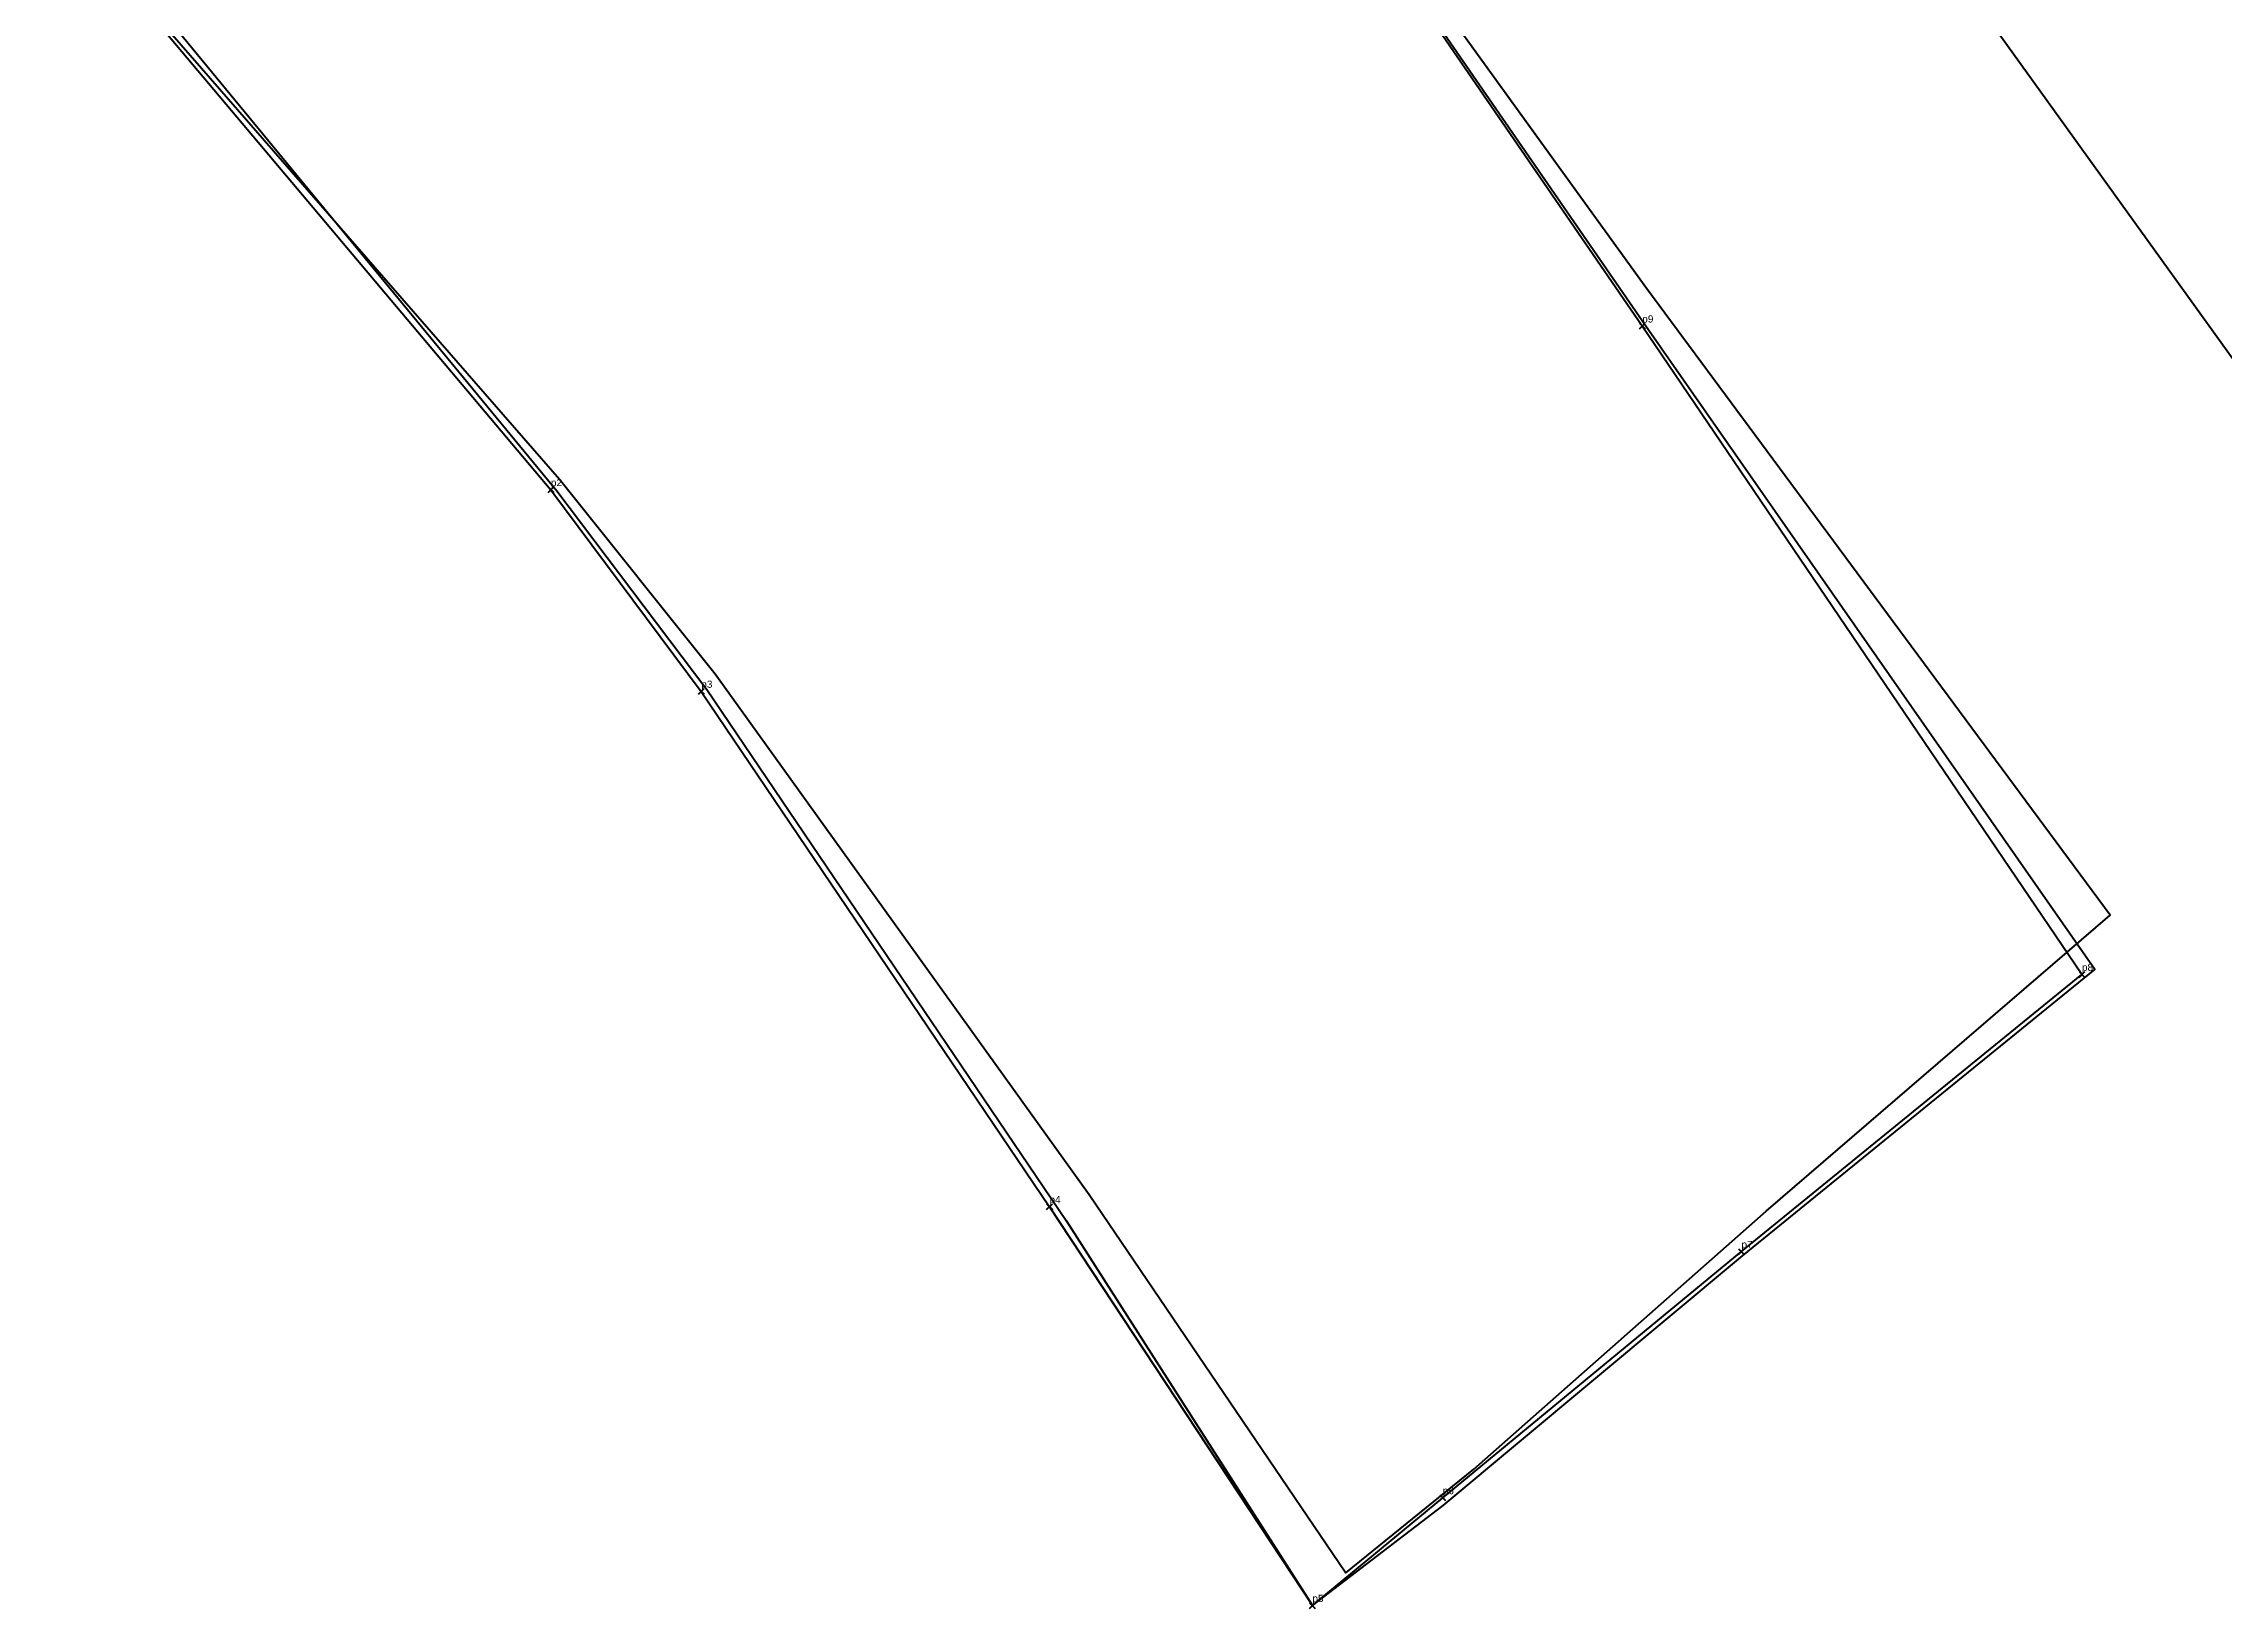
# Model space of a CAD drawing. Header units: millimetres. Extents: x 606221 to 606559, y 1309757 to 1309994.
# Drawn here: x 606237.9 to 606390, y 1309756.7 to 1309865.9 of the extents above; entities that cross this region are included whole.
import ezdxf

# ---------------------------------------------------------------- set-up
doc = ezdxf.new("R2010")
doc.units = ezdxf.units.MM
doc.header["$PDMODE"] = 3
doc.header["$PDSIZE"] = 0.2
doc.layers.get('0').update_dxf_attribs({"color": 1, "linetype": 'CONTINUOUS', "lineweight": 100})
doc.layers.add('Point', color=5, linetype='CONTINUOUS', lineweight=100)
doc.layers.add('Point_Name', color=1, linetype='CONTINUOUS', lineweight=100)
doc.styles.get("Standard").update_dxf_attribs({"font": 'arial.ttf', "width": 0.65})

msp = doc.modelspace()

# ---------------------------------------------------------------- linework, layer by layer
at = {"color": 4, "elevation": 253.67}
for points in [[(606324.8, 1309925.24), (606360.8, 1309883.89), (606371.64, 1309870.31), (606397.74, 1309833.98), (606415.64, 1309807.58), (606424.57, 1309814.81), (606444.96, 1309832.81), (606468.96, 1309853.46), (606436.64, 1309897.17), (606383.68, 1309970.53)], [(606238.87, 1309876.99), (606273.71, 1309834.65), (606284.17, 1309820.78), (606309.25, 1309783.74), (606326.42, 1309756.86), (606335.54, 1309763.84), (606356.42, 1309781.27), (606380.99, 1309801.25), (606349.89, 1309845.84), (606297, 1309922.54)]]:
    msp.add_lwpolyline(points, close=True, dxfattribs=at)
at = {"color": 2, "elevation": 253.67}
msp.add_lwpolyline([(606237.91, 1309876.81), (606273.3, 1309834.73), (606283.79, 1309820.66), (606308.08, 1309784.69), (606326.42, 1309756.86), (606335.51, 1309764.38), (606356.35, 1309781.56), (606380.1, 1309800.9), (606349.43, 1309846.15), (606297, 1309922.54), (606237.91, 1309876.81)], dxfattribs=at)
at = {"color": 3, "elevation": 253.67}
msp.add_lwpolyline([(606237.92, 1309876.81), (606273.91, 1309835.46), (606284.75, 1309821.88), (606310.85, 1309785.54), (606328.75, 1309759.15), (606337.68, 1309766.38), (606358.07, 1309784.38), (606382.08, 1309805.03), (606349.76, 1309848.74), (606296.79, 1309922.1)], close=True, dxfattribs=at)
at = {"color": 7, "true_color": 0xffffff, "elevation": 253.67}
msp.add_lwpolyline([(606298.04, 1309920.37), (606298.04, 1309920.37), (606291.36, 1309917.92), (606237.92, 1309876.81), (606273.91, 1309835.46), (606284.75, 1309821.88), (606310.85, 1309785.54), (606328.75, 1309759.15), (606337.68, 1309766.38), (606358.07, 1309784.38), (606382.08, 1309805.03), (606349.76, 1309848.74)], close=True, dxfattribs=at)
at = {"layer": 'Point'}
for p in [(606349.43, 1309846.15, 258.8), (606273.3, 1309834.73, 253.87), (606283.79, 1309820.66, 255.65), (606380.1, 1309800.9, 260.34), (606308.08, 1309784.69, 256.03), (606356.35, 1309781.56, 258.48), (606335.51, 1309764.38, 260.27), (606326.42, 1309756.86, 260)]:
    msp.add_point(p, dxfattribs=at)

# ---------------------------------------------------------------- texts
at = {"layer": 'Point_Name'}
for s, p in [('p9', (606349.43, 1309846.4)), ('p2', (606273.3, 1309834.98)), ('p3', (606283.79, 1309820.91)), ('p8', (606380.1, 1309801.15)), ('p4', (606308.08, 1309784.94)), ('p7', (606356.35, 1309781.81)), ('p6', (606335.51, 1309764.63)), ('p5', (606326.42, 1309757.11))]:
    msp.add_text(s, height=0.5, dxfattribs=at).set_placement(p)

doc.saveas('drawing.dxf')
